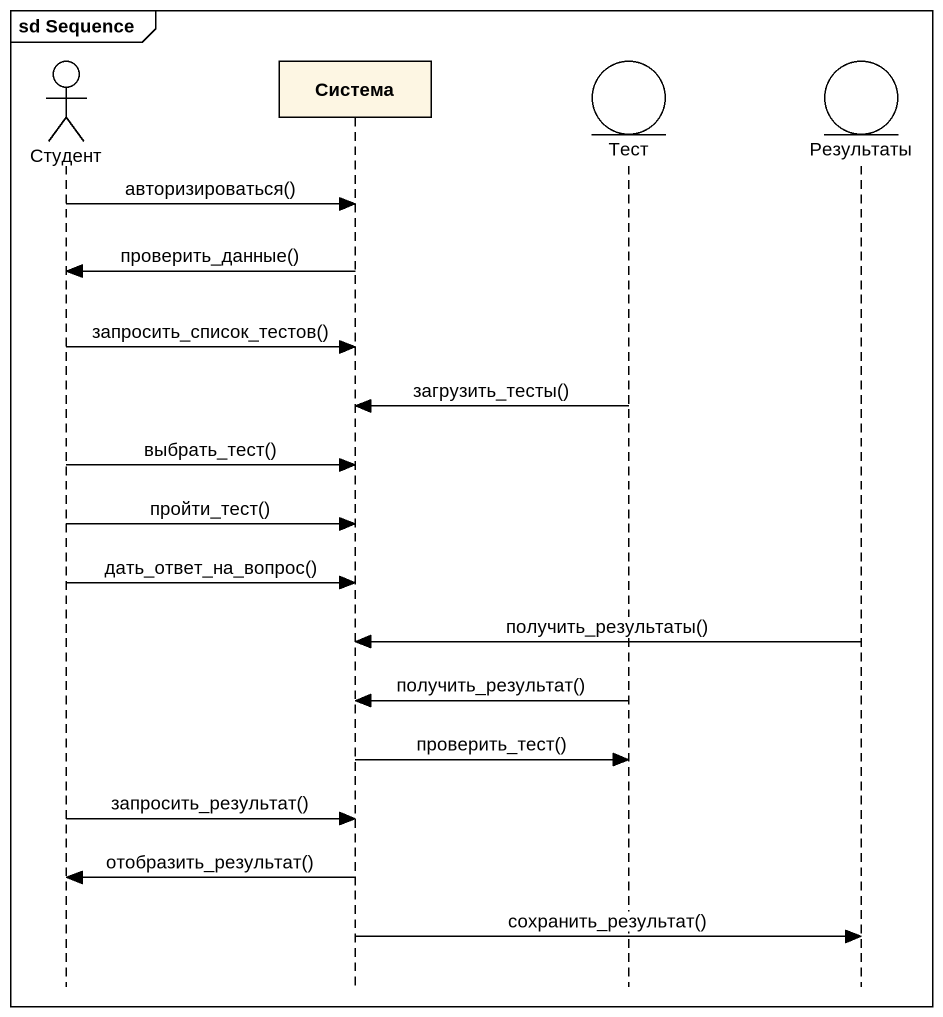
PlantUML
@startuml
mainframe sd Sequence
hide footbox
actor Студент
participant Система
entity Тест
entity Результаты

Студент -> Система : авторизироваться()
Система -> Студент : проверить_данные()
Студент -> Система : запросить_список_тестов()
Тест -> Система : загрузить_тесты()
Студент -> Система : выбрать_тест()
Студент -> Система : пройти_тест()
Студент -> Система : дать_ответ_на_вопрос()
Результаты -> Система : получить_результаты()
Тест -> Система : получить_результат()
Система -> Тест : проверить_тест()
Студент -> Система : запросить_результат()
Система -> Студент : отобразить_результат()
Система -> Результаты : сохранить_результат()
@enduml
